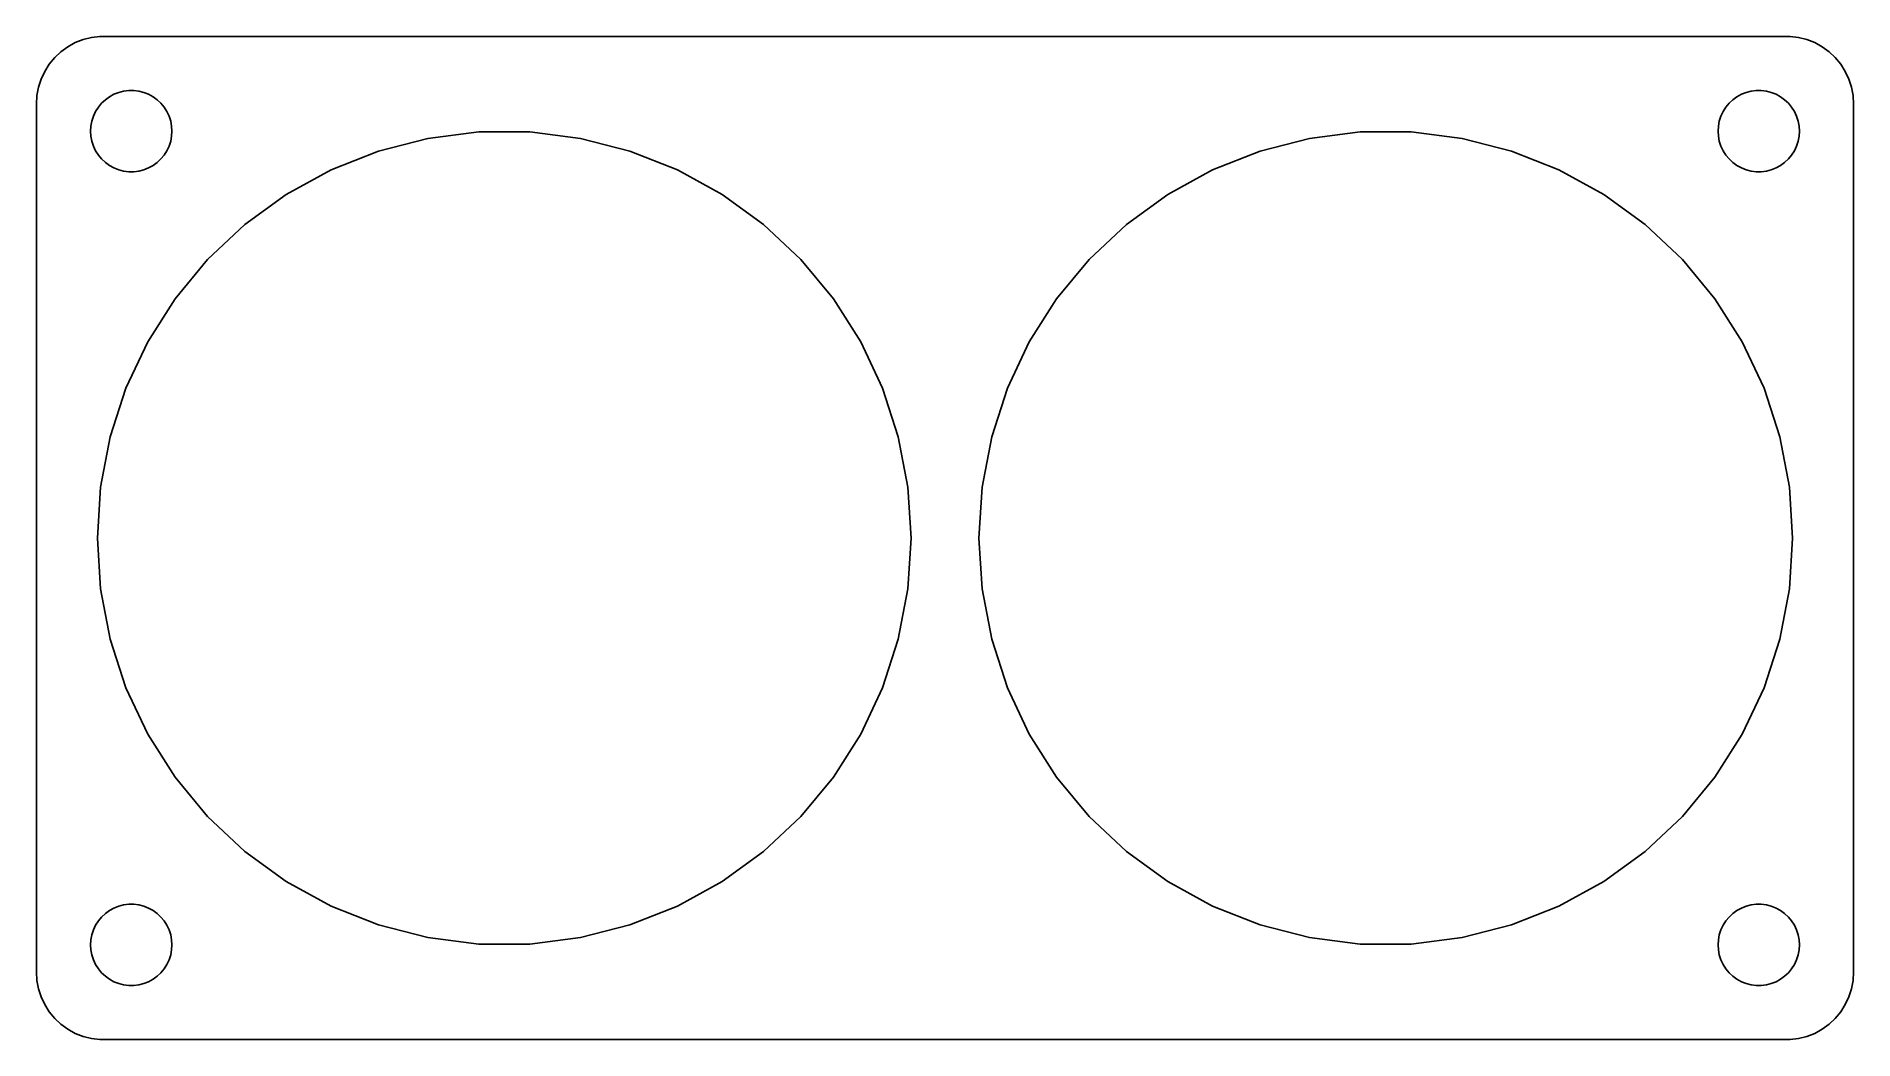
# Model space of a CAD drawing. Header units: metres. Extents: x -67 to 67, y -37 to 37.
import ezdxf

# ---------------------------------------------------------------- set-up
doc = ezdxf.new("R2010")
doc.units = ezdxf.units.M

msp = doc.modelspace()

# ---------------------------------------------------------------- linework, layer by layer
for p, q in [((-64.6791, 36.2216), (-65.1871, 35.8526)), ((-64.1289, 36.5241), (-64.6791, 36.2216)), ((-63.5451, 36.7553), (-64.1289, 36.5241)), ((-62.9369, 36.9114), (-63.5451, 36.7553)), ((-62.3139, 36.9901), (-62.9369, 36.9114)), ((62.3139, 36.9901), (-62.3139, 36.9901)), ((62.9369, 36.9114), (62.3139, 36.9901)), ((63.5451, 36.7553), (62.9369, 36.9114)), ((64.1289, 36.5241), (63.5451, 36.7553)), ((64.6791, 36.2216), (64.1289, 36.5241)), ((65.1871, 35.8526), (64.6791, 36.2216)), ((-66.0451, 34.9389), (-66.3815, 34.4088)), ((-65.6448, 35.4227), (-66.0451, 34.9389)), ((-65.1871, 35.8526), (-65.6448, 35.4227)), ((65.6448, 35.4227), (65.1871, 35.8526)), ((66.0451, 34.9389), (65.6448, 35.4227)), ((66.3815, 34.4088), (66.0451, 34.9389)), ((-66.6489, 33.8406), (-66.8429, 33.2434)), ((-66.3815, 34.4088), (-66.6489, 33.8406)), ((66.6489, 33.8406), (66.3815, 34.4088)), ((66.8429, 33.2434), (66.6489, 33.8406)), ((-66.9606, 32.6267), (-67, 32)), ((-66.8429, 33.2434), (-66.9606, 32.6267)), ((-62.1869, 32.0536), (-61.9123, 32.3115)), ((-61.9123, 32.3115), (-61.6075, 32.533)), ((-61.6075, 32.533), (-61.2773, 32.7145)), ((-61.2773, 32.7145), (-60.927, 32.8532)), ((-60.927, 32.8532), (-60.5621, 32.9469)), ((-60.5621, 32.9469), (-60.1884, 32.9941)), ((-60.1884, 32.9941), (-59.8116, 32.9941)), ((-59.8116, 32.9941), (-59.4379, 32.9469)), ((-59.4379, 32.9469), (-59.0729, 32.8532)), ((-59.0729, 32.8532), (-58.7227, 32.7145)), ((-58.7227, 32.7145), (-58.3925, 32.533)), ((-58.3925, 32.533), (-58.0877, 32.3115)), ((-58.0877, 32.3115), (-57.8131, 32.0536)), ((57.8131, 32.0536), (58.0877, 32.3115)), ((58.0877, 32.3115), (58.3925, 32.533)), ((58.3925, 32.533), (58.7227, 32.7145)), ((58.7227, 32.7145), (59.0729, 32.8532)), ((59.0729, 32.8532), (59.4379, 32.9469)), ((59.4379, 32.9469), (59.8116, 32.9941)), ((59.8116, 32.9941), (60.1884, 32.9941)), ((60.1884, 32.9941), (60.5621, 32.9469)), ((60.5621, 32.9469), (60.927, 32.8532)), ((60.927, 32.8532), (61.2773, 32.7145)), ((61.2773, 32.7145), (61.6075, 32.533)), ((61.6075, 32.533), (61.9123, 32.3115)), ((61.9123, 32.3115), (62.1869, 32.0536)), ((66.9606, 32.6267), (66.8429, 33.2434)), ((67, 32), (66.9606, 32.6267)), ((-67, 32), (-67, -32)), ((-62.9057, 30.7461), (-62.7893, 31.1044)), ((-62.7893, 31.1044), (-62.6289, 31.4453)), ((-62.6289, 31.4453), (-62.427, 31.7634)), ((-62.427, 31.7634), (-62.1869, 32.0536)), ((-57.8131, 32.0536), (-57.5729, 31.7634)), ((-57.5729, 31.7634), (-57.3711, 31.4453)), ((-57.3711, 31.4453), (-57.2107, 31.1044)), ((-57.2107, 31.1044), (-57.0942, 30.7461)), ((57.0942, 30.7461), (57.2107, 31.1044)), ((57.2107, 31.1044), (57.3711, 31.4453)), ((57.3711, 31.4453), (57.5729, 31.7634)), ((57.5729, 31.7634), (57.8131, 32.0536)), ((62.1869, 32.0536), (62.427, 31.7634)), ((62.427, 31.7634), (62.6289, 31.4453)), ((62.6289, 31.4453), (62.7893, 31.1044)), ((62.7893, 31.1044), (62.9057, 30.7461)), ((67, -32), (67, 32)), ((-63, 30), (-62.9763, 30.376)), ((-62.9763, 29.624), (-63, 30)), ((-62.9763, 30.376), (-62.9057, 30.7461)), ((-62.9057, 29.2539), (-62.9763, 29.624)), ((-57.0942, 30.7461), (-57.0237, 30.376)), ((-57.0237, 29.624), (-57.0942, 29.2539)), ((-57.0237, 30.376), (-57, 30)), ((-57, 30), (-57.0237, 29.624)), ((-38.1214, 29.4686), (-34.3837, 29.9408)), ((-34.3837, 29.9408), (-30.6163, 29.9408)), ((-30.6163, 29.9408), (-26.8786, 29.4686)), ((26.8786, 29.4686), (30.6163, 29.9408)), ((30.6163, 29.9408), (34.3837, 29.9408)), ((34.3837, 29.9408), (38.1214, 29.4686)), ((57, 30), (57.0237, 30.376)), ((57.0237, 29.624), (57, 30)), ((57.0237, 30.376), (57.0942, 30.7461)), ((57.0942, 29.2539), (57.0237, 29.624)), ((62.9057, 30.7461), (62.9763, 30.376)), ((62.9763, 29.624), (62.9057, 29.2539)), ((62.9763, 30.376), (63, 30)), ((63, 30), (62.9763, 29.624)), ((-62.7893, 28.8956), (-62.9057, 29.2539)), ((-62.6289, 28.5547), (-62.7893, 28.8956)), ((-62.427, 28.2366), (-62.6289, 28.5547)), ((-62.1869, 27.9464), (-62.427, 28.2366)), ((-57.5729, 28.2366), (-57.8131, 27.9464)), ((-57.3711, 28.5547), (-57.5729, 28.2366)), ((-57.2107, 28.8956), (-57.3711, 28.5547)), ((-57.0942, 29.2539), (-57.2107, 28.8956)), ((-45.2734, 27.1448), (-41.7705, 28.5317)), ((-41.7705, 28.5317), (-38.1214, 29.4686)), ((-26.8786, 29.4686), (-23.2295, 28.5317)), ((-23.2295, 28.5317), (-19.7266, 27.1448)), ((19.7266, 27.1448), (23.2295, 28.5317)), ((23.2295, 28.5317), (26.8786, 29.4686)), ((38.1214, 29.4686), (41.7705, 28.5317)), ((41.7705, 28.5317), (45.2734, 27.1448)), ((57.2107, 28.8956), (57.0942, 29.2539)), ((57.3711, 28.5547), (57.2107, 28.8956)), ((57.5729, 28.2366), (57.3711, 28.5547)), ((57.8131, 27.9464), (57.5729, 28.2366)), ((62.427, 28.2366), (62.1869, 27.9464)), ((62.6289, 28.5547), (62.427, 28.2366)), ((62.7893, 28.8956), (62.6289, 28.5547)), ((62.9057, 29.2539), (62.7893, 28.8956)), ((-61.9123, 27.6884), (-62.1869, 27.9464)), ((-61.6075, 27.467), (-61.9123, 27.6884)), ((-61.2773, 27.2855), (-61.6075, 27.467)), ((-60.927, 27.1468), (-61.2773, 27.2855)), ((-60.5621, 27.0531), (-60.927, 27.1468)), ((-60.1884, 27.0059), (-60.5621, 27.0531)), ((-59.8116, 27.0059), (-60.1884, 27.0059)), ((-59.4379, 27.0531), (-59.8116, 27.0059)), ((-59.0729, 27.1468), (-59.4379, 27.0531)), ((-58.7227, 27.2855), (-59.0729, 27.1468)), ((-58.3925, 27.467), (-58.7227, 27.2855)), ((-58.0877, 27.6884), (-58.3925, 27.467)), ((-57.8131, 27.9464), (-58.0877, 27.6884)), ((-48.5748, 25.3298), (-45.2734, 27.1448)), ((-19.7266, 27.1448), (-16.4252, 25.3298)), ((16.4252, 25.3298), (19.7266, 27.1448)), ((45.2734, 27.1448), (48.5748, 25.3298)), ((58.0877, 27.6884), (57.8131, 27.9464)), ((58.3925, 27.467), (58.0877, 27.6884)), ((58.7227, 27.2855), (58.3925, 27.467)), ((59.0729, 27.1468), (58.7227, 27.2855)), ((59.4379, 27.0531), (59.0729, 27.1468)), ((59.8116, 27.0059), (59.4379, 27.0531)), ((60.1884, 27.0059), (59.8116, 27.0059)), ((60.5621, 27.0531), (60.1884, 27.0059)), ((60.927, 27.1468), (60.5621, 27.0531)), ((61.2773, 27.2855), (60.927, 27.1468)), ((61.6075, 27.467), (61.2773, 27.2855)), ((61.9123, 27.6884), (61.6075, 27.467)), ((62.1869, 27.9464), (61.9123, 27.6884)), ((-51.6227, 23.1154), (-48.5748, 25.3298)), ((-16.4252, 25.3298), (-13.3773, 23.1154)), ((13.3773, 23.1154), (16.4252, 25.3298)), ((48.5748, 25.3298), (51.6227, 23.1154)), ((-54.369, 20.5364), (-51.6227, 23.1154)), ((-13.3773, 23.1154), (-10.6309, 20.5364)), ((10.6309, 20.5364), (13.3773, 23.1154)), ((51.6227, 23.1154), (54.369, 20.5364)), ((-56.7705, 17.6335), (-54.369, 20.5364)), ((-10.6309, 20.5364), (-8.22948, 17.6335)), ((8.22948, 17.6335), (10.6309, 20.5364)), ((54.369, 20.5364), (56.7705, 17.6335)), ((-58.7892, 14.4526), (-56.7705, 17.6335)), ((-8.22948, 17.6335), (-6.21078, 14.4526)), ((6.21078, 14.4526), (8.22948, 17.6335)), ((56.7705, 17.6335), (58.7892, 14.4526)), ((-60.3933, 11.0437), (-58.7892, 14.4526)), ((-6.21078, 14.4526), (-4.6067, 11.0437)), ((4.6067, 11.0437), (6.21078, 14.4526)), ((58.7892, 14.4526), (60.3933, 11.0437)), ((-61.5575, 7.46069), (-60.3933, 11.0437)), ((-4.6067, 11.0437), (-3.4425, 7.46069)), ((3.4425, 7.46069), (4.6067, 11.0437)), ((60.3933, 11.0437), (61.5575, 7.46069)), ((-62.2634, 3.75999), (-61.5575, 7.46069)), ((-3.4425, 7.46069), (-2.73656, 3.75999)), ((2.73656, 3.75999), (3.4425, 7.46069)), ((61.5575, 7.46069), (62.2634, 3.75999)), ((-62.5, 0), (-62.2634, 3.75999)), ((-2.73656, 3.75999), (-2.5, 0)), ((2.5, 0), (2.73656, 3.75999)), ((62.2634, 3.75999), (62.5, 0)), ((-62.2634, -3.75999), (-62.5, 0)), ((-2.5, 0), (-2.73656, -3.75999)), ((2.73656, -3.75999), (2.5, 0)), ((62.5, 0), (62.2634, -3.75999)), ((-61.5575, -7.46069), (-62.2634, -3.75999)), ((-2.73656, -3.75999), (-3.4425, -7.46069)), ((3.4425, -7.46069), (2.73656, -3.75999)), ((62.2634, -3.75999), (61.5575, -7.46069)), ((-60.3933, -11.0437), (-61.5575, -7.46069)), ((-3.4425, -7.46069), (-4.6067, -11.0437)), ((4.6067, -11.0437), (3.4425, -7.46069)), ((61.5575, -7.46069), (60.3933, -11.0437)), ((-58.7892, -14.4526), (-60.3933, -11.0437)), ((-4.6067, -11.0437), (-6.21078, -14.4526)), ((6.21078, -14.4526), (4.6067, -11.0437)), ((60.3933, -11.0437), (58.7892, -14.4526)), ((-56.7705, -17.6335), (-58.7892, -14.4526)), ((-6.21078, -14.4526), (-8.22948, -17.6335)), ((8.22948, -17.6335), (6.21078, -14.4526)), ((58.7892, -14.4526), (56.7705, -17.6335)), ((-54.369, -20.5364), (-56.7705, -17.6335)), ((-8.22948, -17.6335), (-10.6309, -20.5364)), ((10.6309, -20.5364), (8.22948, -17.6335)), ((56.7705, -17.6335), (54.369, -20.5364)), ((-51.6227, -23.1154), (-54.369, -20.5364)), ((-10.6309, -20.5364), (-13.3773, -23.1154)), ((13.3773, -23.1154), (10.6309, -20.5364)), ((54.369, -20.5364), (51.6227, -23.1154)), ((-48.5748, -25.3298), (-51.6227, -23.1154)), ((-13.3773, -23.1154), (-16.4252, -25.3298)), ((16.4252, -25.3298), (13.3773, -23.1154)), ((51.6227, -23.1154), (48.5748, -25.3298)), ((-45.2734, -27.1448), (-48.5748, -25.3298)), ((-16.4252, -25.3298), (-19.7266, -27.1448)), ((19.7266, -27.1448), (16.4252, -25.3298)), ((48.5748, -25.3298), (45.2734, -27.1448)), ((-62.427, -28.2366), (-62.1869, -27.9464)), ((-62.1869, -27.9464), (-61.9123, -27.6884)), ((-61.9123, -27.6884), (-61.6075, -27.467)), ((-61.6075, -27.467), (-61.2773, -27.2855)), ((-61.2773, -27.2855), (-60.927, -27.1468)), ((-60.927, -27.1468), (-60.5621, -27.0531)), ((-60.5621, -27.0531), (-60.1884, -27.0059)), ((-60.1884, -27.0059), (-59.8116, -27.0059)), ((-59.8116, -27.0059), (-59.4379, -27.0531)), ((-59.4379, -27.0531), (-59.0729, -27.1468)), ((-59.0729, -27.1468), (-58.7227, -27.2855)), ((-58.7227, -27.2855), (-58.3925, -27.467)), ((-58.3925, -27.467), (-58.0877, -27.6884)), ((-58.0877, -27.6884), (-57.8131, -27.9464)), ((-57.8131, -27.9464), (-57.5729, -28.2366)), ((-41.7705, -28.5317), (-45.2734, -27.1448)), ((-19.7266, -27.1448), (-23.2295, -28.5317)), ((23.2295, -28.5317), (19.7266, -27.1448)), ((45.2734, -27.1448), (41.7705, -28.5317)), ((57.5729, -28.2366), (57.8131, -27.9464)), ((57.8131, -27.9464), (58.0877, -27.6884)), ((58.0877, -27.6884), (58.3925, -27.467)), ((58.3925, -27.467), (58.7227, -27.2855)), ((58.7227, -27.2855), (59.0729, -27.1468)), ((59.0729, -27.1468), (59.4379, -27.0531)), ((59.4379, -27.0531), (59.8116, -27.0059)), ((59.8116, -27.0059), (60.1884, -27.0059)), ((60.1884, -27.0059), (60.5621, -27.0531)), ((60.5621, -27.0531), (60.927, -27.1468)), ((60.927, -27.1468), (61.2773, -27.2855)), ((61.2773, -27.2855), (61.6075, -27.467)), ((61.6075, -27.467), (61.9123, -27.6884)), ((61.9123, -27.6884), (62.1869, -27.9464)), ((62.1869, -27.9464), (62.427, -28.2366)), ((-62.9763, -29.624), (-62.9057, -29.2539)), ((-62.9057, -29.2539), (-62.7893, -28.8956)), ((-62.7893, -28.8956), (-62.6289, -28.5547)), ((-62.6289, -28.5547), (-62.427, -28.2366)), ((-57.5729, -28.2366), (-57.3711, -28.5547)), ((-57.3711, -28.5547), (-57.2107, -28.8956)), ((-57.2107, -28.8956), (-57.0942, -29.2539)), ((-57.0942, -29.2539), (-57.0237, -29.624)), ((-38.1214, -29.4686), (-41.7705, -28.5317)), ((-34.3837, -29.9408), (-38.1214, -29.4686)), ((-26.8786, -29.4686), (-30.6163, -29.9408)), ((-23.2295, -28.5317), (-26.8786, -29.4686)), ((26.8786, -29.4686), (23.2295, -28.5317)), ((30.6163, -29.9408), (26.8786, -29.4686)), ((38.1214, -29.4686), (34.3837, -29.9408)), ((41.7705, -28.5317), (38.1214, -29.4686)), ((57.0237, -29.624), (57.0942, -29.2539)), ((57.0942, -29.2539), (57.2107, -28.8956)), ((57.2107, -28.8956), (57.3711, -28.5547)), ((57.3711, -28.5547), (57.5729, -28.2366)), ((62.427, -28.2366), (62.6289, -28.5547)), ((62.6289, -28.5547), (62.7893, -28.8956)), ((62.7893, -28.8956), (62.9057, -29.2539)), ((62.9057, -29.2539), (62.9763, -29.624)), ((-63, -30), (-62.9763, -29.624)), ((-62.9763, -30.376), (-63, -30)), ((-62.9057, -30.7461), (-62.9763, -30.376)), ((-62.7893, -31.1044), (-62.9057, -30.7461)), ((-57.0942, -30.7461), (-57.2107, -31.1044)), ((-57.0237, -30.376), (-57.0942, -30.7461)), ((-57.0237, -29.624), (-57, -30)), ((-57, -30), (-57.0237, -30.376)), ((-30.6163, -29.9408), (-34.3837, -29.9408)), ((34.3837, -29.9408), (30.6163, -29.9408)), ((57, -30), (57.0237, -29.624)), ((57.0237, -30.376), (57, -30)), ((57.0942, -30.7461), (57.0237, -30.376)), ((57.2107, -31.1044), (57.0942, -30.7461)), ((62.9057, -30.7461), (62.7893, -31.1044)), ((62.9763, -30.376), (62.9057, -30.7461)), ((62.9763, -29.624), (63, -30)), ((63, -30), (62.9763, -30.376)), ((-67, -32), (-66.9606, -32.6267)), ((-62.6289, -31.4453), (-62.7893, -31.1044)), ((-62.427, -31.7634), (-62.6289, -31.4453)), ((-62.1869, -32.0536), (-62.427, -31.7634)), ((-61.9123, -32.3115), (-62.1869, -32.0536)), ((-57.8131, -32.0536), (-58.0877, -32.3115)), ((-57.5729, -31.7634), (-57.8131, -32.0536)), ((-57.3711, -31.4453), (-57.5729, -31.7634)), ((-57.2107, -31.1044), (-57.3711, -31.4453)), ((57.3711, -31.4453), (57.2107, -31.1044)), ((57.5729, -31.7634), (57.3711, -31.4453)), ((57.8131, -32.0536), (57.5729, -31.7634)), ((58.0877, -32.3115), (57.8131, -32.0536)), ((62.1869, -32.0536), (61.9123, -32.3115)), ((62.427, -31.7634), (62.1869, -32.0536)), ((62.6289, -31.4453), (62.427, -31.7634)), ((62.7893, -31.1044), (62.6289, -31.4453)), ((66.9606, -32.6267), (67, -32)), ((-66.9606, -32.6267), (-66.8429, -33.2434)), ((-66.8429, -33.2434), (-66.6489, -33.8406)), ((-61.6075, -32.533), (-61.9123, -32.3115)), ((-61.2773, -32.7145), (-61.6075, -32.533)), ((-60.927, -32.8532), (-61.2773, -32.7145)), ((-60.5621, -32.9469), (-60.927, -32.8532)), ((-60.1884, -32.9941), (-60.5621, -32.9469)), ((-59.8116, -32.9941), (-60.1884, -32.9941)), ((-59.4379, -32.9469), (-59.8116, -32.9941)), ((-59.0729, -32.8532), (-59.4379, -32.9469)), ((-58.7227, -32.7145), (-59.0729, -32.8532)), ((-58.3925, -32.533), (-58.7227, -32.7145)), ((-58.0877, -32.3115), (-58.3925, -32.533)), ((58.3925, -32.533), (58.0877, -32.3115)), ((58.7227, -32.7145), (58.3925, -32.533)), ((59.0729, -32.8532), (58.7227, -32.7145)), ((59.4379, -32.9469), (59.0729, -32.8532)), ((59.8116, -32.9941), (59.4379, -32.9469)), ((60.1884, -32.9941), (59.8116, -32.9941)), ((60.5621, -32.9469), (60.1884, -32.9941)), ((60.927, -32.8532), (60.5621, -32.9469)), ((61.2773, -32.7145), (60.927, -32.8532)), ((61.6075, -32.533), (61.2773, -32.7145)), ((61.9123, -32.3115), (61.6075, -32.533)), ((66.6489, -33.8406), (66.8429, -33.2434)), ((66.8429, -33.2434), (66.9606, -32.6267)), ((-66.6489, -33.8406), (-66.3815, -34.4088)), ((-66.3815, -34.4088), (-66.0451, -34.9389)), ((66.0451, -34.9389), (66.3815, -34.4088)), ((66.3815, -34.4088), (66.6489, -33.8406)), ((-66.0451, -34.9389), (-65.6448, -35.4227)), ((-65.6448, -35.4227), (-65.1871, -35.8526)), ((-65.1871, -35.8526), (-64.6791, -36.2216)), ((64.6791, -36.2216), (65.1871, -35.8526)), ((65.1871, -35.8526), (65.6448, -35.4227)), ((65.6448, -35.4227), (66.0451, -34.9389)), ((-64.6791, -36.2216), (-64.1289, -36.5241)), ((-64.1289, -36.5241), (-63.5451, -36.7553)), ((-63.5451, -36.7553), (-62.9369, -36.9114)), ((-62.9369, -36.9114), (-62.3139, -36.9901)), ((-62.3139, -36.9901), (62.3139, -36.9901)), ((62.3139, -36.9901), (62.9369, -36.9114)), ((62.9369, -36.9114), (63.5451, -36.7553)), ((63.5451, -36.7553), (64.1289, -36.5241)), ((64.1289, -36.5241), (64.6791, -36.2216))]:
    msp.add_line(p, q)

doc.saveas('drawing.dxf')
